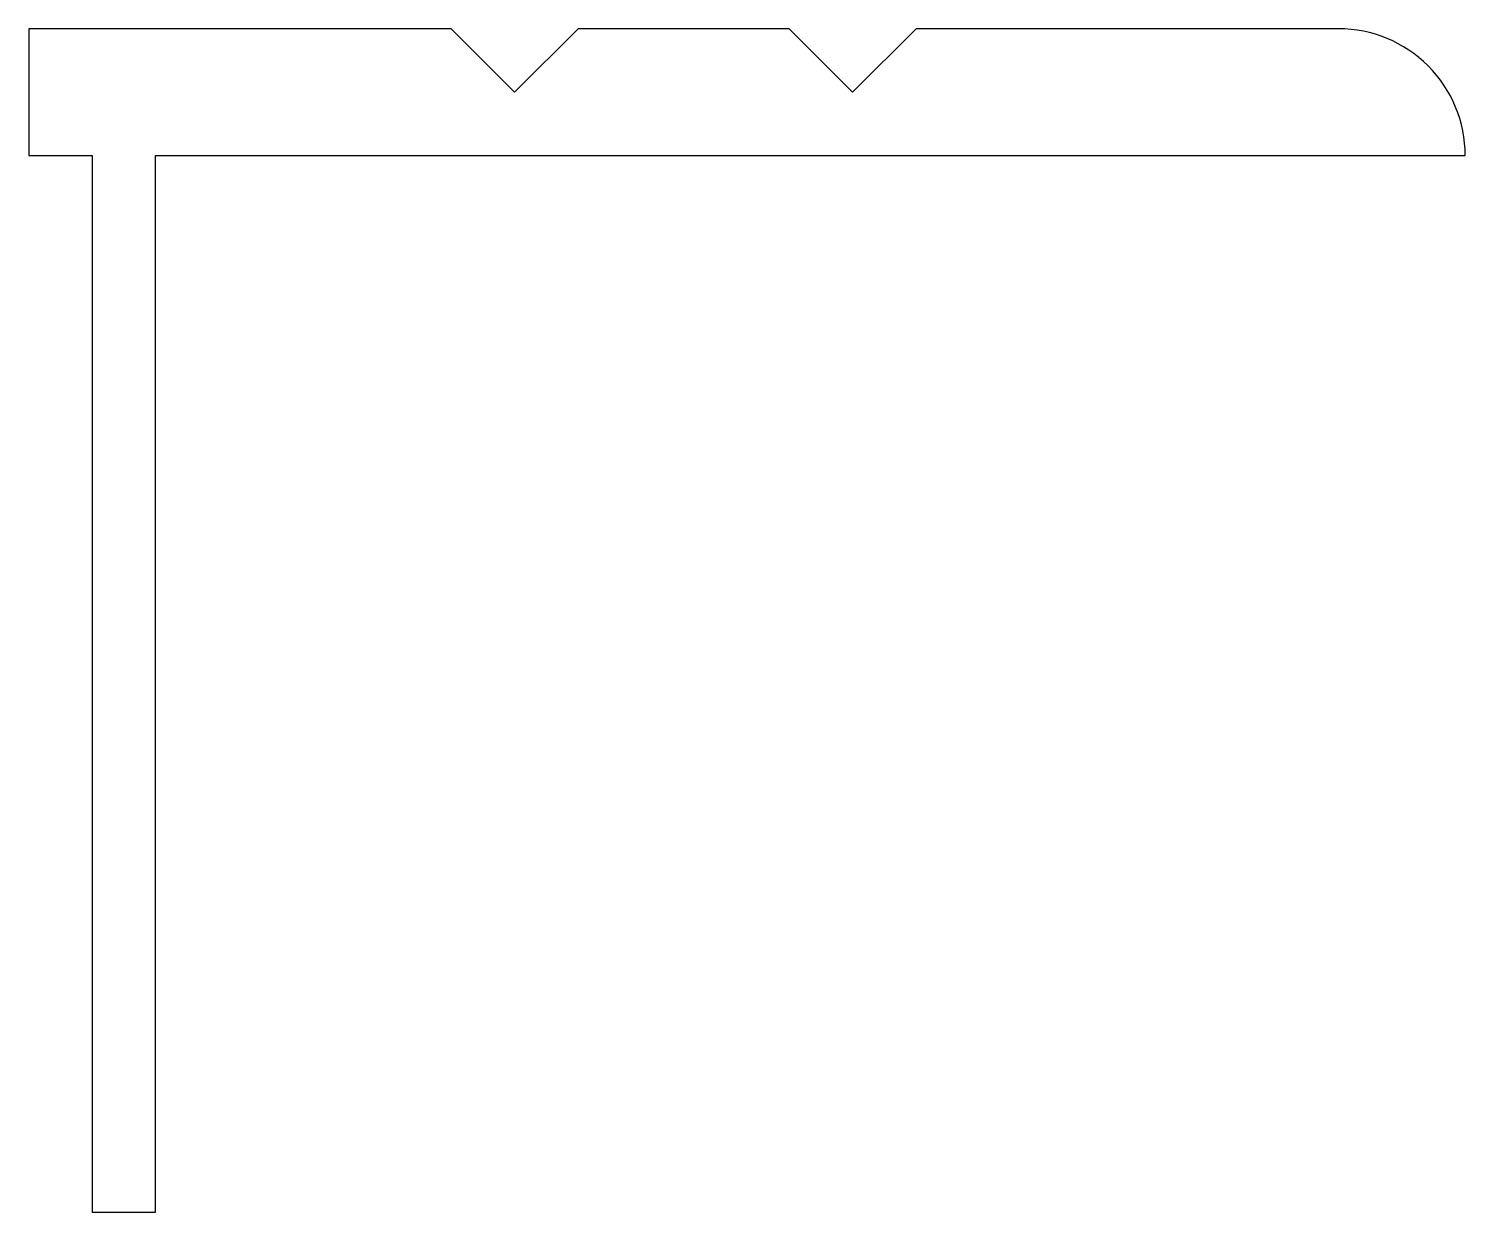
# Model space of a CAD drawing. Extents: x 215.3 to 249.3, y 286.3 to 314.3.
import ezdxf

# ---------------------------------------------------------------- set-up
doc = ezdxf.new("R2010")
doc.units = 0
doc.layers.get('0').update_dxf_attribs({"linetype": 'CONTINUOUS'})

msp = doc.modelspace()

# ---------------------------------------------------------------- linework, layer by layer
msp.add_lwpolyline([(246.329, 314.348), (236.329, 314.348), (234.829, 312.848), (233.329, 314.348), (228.329, 314.348), (226.829, 312.848), (225.329, 314.348), (215.329, 314.348), (215.329, 311.348), (216.829, 311.348), (216.829, 286.348), (218.329, 286.348), (218.329, 311.348), (249.329, 311.348, 0.414214), (246.329, 314.348)], format="xyb")

doc.saveas('drawing.dxf')
